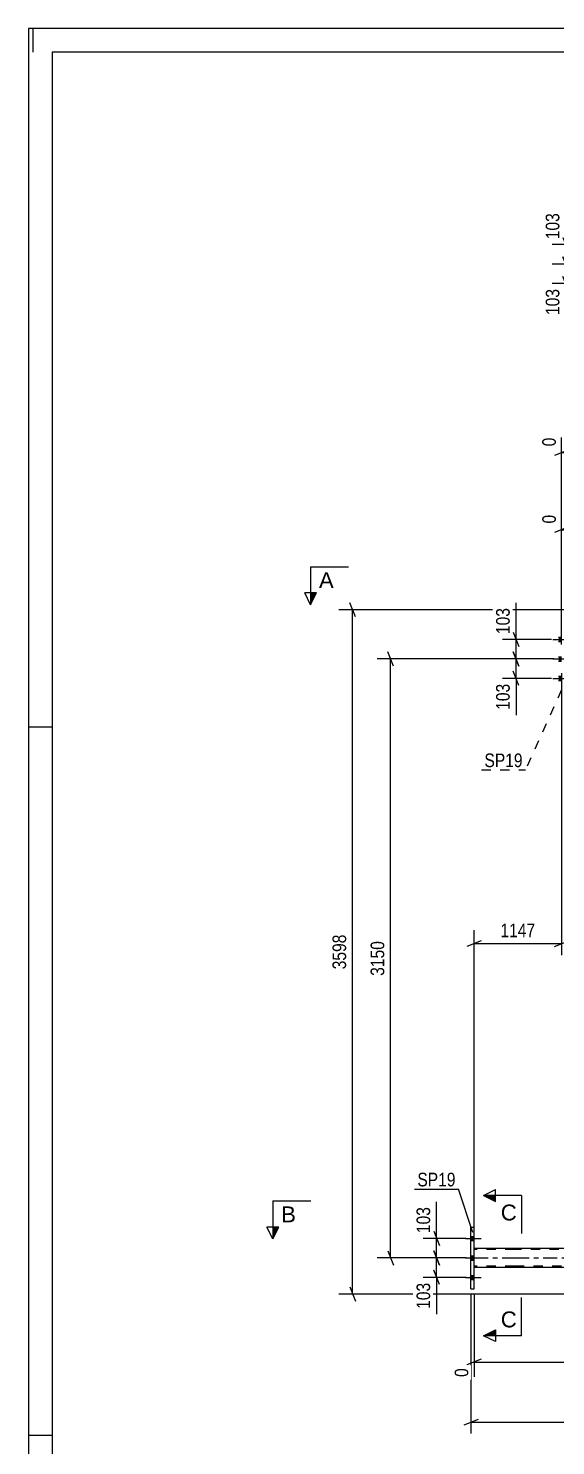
# Model space of a CAD drawing. Header units: millimetres. Extents: x 0 to 841, y 0 to 594.
# Drawn here: x 0 to 111, y 295.9 to 594 of the extents above; entities that cross this region are included whole.
import ezdxf

# ---------------------------------------------------------------- set-up
doc = ezdxf.new("R2010")
doc.units = ezdxf.units.MM
doc.linetypes.add('DXK_LINE_DOT2', pattern=[3.9198, 1.9599, -1.9599])
doc.linetypes.add('DXK_LINE_DOT3', pattern=[5.9187, 2.979, -0.9799, 0.9799, -0.9799])
doc.styles.add('Arial', font='ARIAL.TTF', dxfattribs={"height": 0.2})
doc.styles.add('Arial Narrow', font='ARIALN.TTF', dxfattribs={"height": 0.2})

# ---------------------------------------------------------------- blocks, each defined once
blk = doc.blocks.new('Unknown-318893504-1135')
at = {"color": 5, "linetype": 'Continuous'}
for p, q in [((841, 594), (0, 594)), ((0, 594), (0, 0)), ((1, 589), (1, 594)), ((836, 589), (5, 589)), ((5, 589), (5, 5)), ((5, 447), (0, 447)), ((5, 298), (0, 298))]:
    blk.add_line(p, q, dxfattribs=at)
blk = doc.blocks.new('Part-318893504-3443 - 3250')
at = {"color": 2, "linetype": 'Continuous'}
for p, q in [((102.3, 337.37), (93.78, 337.37)), ((146.07, 337.37), (102.4, 337.37)), ((102.3, 333.37), (93.78, 333.37)), ((225.01, 333.37), (102.4, 333.37))]:
    blk.add_line(p, q, dxfattribs=at)
at = {"color": 7, "linetype": 'DXK_LINE_DOT2'}
for p, q in [((93.78, 333.37), (93.78, 337.37)), ((102.3, 337.13), (93.78, 337.13)), ((715.26, 337.13), (102.4, 337.13)), ((102.3, 333.61), (93.78, 333.61)), ((715.83, 333.61), (102.4, 333.61))]:
    blk.add_line(p, q, dxfattribs=at)
at = {"color": 7, "linetype": 'DXK_LINE_DOT3'}
for p, q in [((93.78, 335.37), (102.3, 335.37)), ((102.4, 335.37), (715.54, 335.37))]:
    blk.add_line(p, q, dxfattribs=at)
blk = doc.blocks.new('Bolt-318893504-3543 - 3250')
at = {"linetype": 'Continuous'}
for points in [[(93.78, 339.03), (93.78, 339.91), (93.14, 339.91), (93.14, 339.03)], [(93.78, 339.03), (93.78, 339.91), (93.14, 339.91), (93.14, 339.03)], [(93.78, 339.03), (93.78, 339.91), (93.14, 339.91), (93.14, 339.03)], [(93.78, 334.93), (93.78, 335.81), (93.14, 335.81), (93.14, 334.93)], [(93.78, 334.93), (93.78, 335.81), (93.14, 335.81), (93.14, 334.93)], [(93.78, 330.83), (93.78, 331.71), (93.14, 331.71), (93.14, 330.83)], [(93.78, 330.83), (93.78, 331.71), (93.14, 331.71), (93.14, 330.83)], [(93.78, 330.83), (93.78, 331.71), (93.14, 331.71), (93.14, 330.83)]]:
    blk.add_hatch(color=1, dxfattribs=at).paths.add_polyline_path(points)
at = {"color": 1, "linetype": 'Continuous'}
for p, q in [((93.14, 339.91), (93.78, 339.91)), ((93.14, 339.91), (93.78, 339.91)), ((93.14, 339.91), (93.78, 339.91)), ((91.98, 339.47), (95.3, 339.47)), ((91.98, 339.47), (95.3, 339.47)), ((91.98, 339.47), (95.3, 339.47)), ((93.14, 339.03), (93.78, 339.03)), ((93.14, 339.03), (93.78, 339.03)), ((93.14, 339.03), (93.78, 339.03)), ((91.98, 335.37), (95.3, 335.37)), ((91.98, 335.37), (95.3, 335.37)), ((93.14, 335.81), (93.78, 335.81)), ((93.14, 335.81), (93.78, 335.81)), ((93.14, 334.93), (93.78, 334.93)), ((93.14, 334.93), (93.78, 334.93)), ((91.98, 331.27), (95.3, 331.27)), ((91.98, 331.27), (95.3, 331.27)), ((91.98, 331.27), (95.3, 331.27)), ((93.14, 331.71), (93.78, 331.71)), ((93.14, 331.71), (93.78, 331.71)), ((93.14, 331.71), (93.78, 331.71)), ((93.14, 330.83), (93.78, 330.83)), ((93.14, 330.83), (93.78, 330.83)), ((93.14, 330.83), (93.78, 330.83))]:
    blk.add_line(p, q, dxfattribs=at)
blk = doc.blocks.new('Bolt-318893504-3594 - 3250')
at = {"linetype": 'Continuous'}
for points in [[(112.2, 465.03), (112.2, 465.91), (111.56, 465.91), (111.56, 465.03)], [(112.2, 465.03), (112.2, 465.91), (111.56, 465.91), (111.56, 465.03)], [(112.2, 465.03), (112.2, 465.91), (111.56, 465.91), (111.56, 465.03)], [(112.2, 460.93), (112.2, 461.81), (111.56, 461.81), (111.56, 460.93)], [(112.2, 460.93), (112.2, 461.81), (111.56, 461.81), (111.56, 460.93)], [(112.2, 456.83), (112.2, 457.71), (111.56, 457.71), (111.56, 456.83)], [(112.2, 456.83), (112.2, 457.71), (111.56, 457.71), (111.56, 456.83)], [(112.2, 456.83), (112.2, 457.71), (111.56, 457.71), (111.56, 456.83)]]:
    blk.add_hatch(color=1, dxfattribs=at).paths.add_polyline_path(points)
at = {"color": 1, "linetype": 'Continuous'}
for p, q in [((110.4, 465.47), (113.72, 465.47)), ((110.4, 465.47), (113.72, 465.47)), ((110.4, 465.47), (113.72, 465.47)), ((111.56, 465.91), (112.2, 465.91)), ((111.56, 465.91), (112.2, 465.91)), ((111.56, 465.91), (112.2, 465.91)), ((111.56, 465.03), (112.2, 465.03)), ((111.56, 465.03), (112.2, 465.03)), ((111.56, 465.03), (112.2, 465.03)), ((110.4, 461.37), (113.72, 461.37)), ((110.4, 461.37), (113.72, 461.37)), ((111.56, 461.81), (112.2, 461.81)), ((111.56, 461.81), (112.2, 461.81)), ((111.56, 460.93), (112.2, 460.93)), ((111.56, 460.93), (112.2, 460.93)), ((110.4, 457.27), (113.72, 457.27)), ((110.4, 457.27), (113.72, 457.27)), ((110.4, 457.27), (113.72, 457.27)), ((111.56, 457.71), (112.2, 457.71)), ((111.56, 457.71), (112.2, 457.71)), ((111.56, 457.71), (112.2, 457.71)), ((111.56, 456.83), (112.2, 456.83)), ((111.56, 456.83), (112.2, 456.83)), ((111.56, 456.83), (112.2, 456.83))]:
    blk.add_line(p, q, dxfattribs=at)
blk = doc.blocks.new('Part-318893504-3684 - 3250')
at = {"color": 2, "linetype": 'Continuous'}
for p, q in [((93.14, 328.87), (93.14, 341.87)), ((93.14, 341.87), (93.78, 341.87)), ((93.78, 328.87), (93.78, 341.87)), ((93.14, 328.87), (93.78, 328.87))]:
    blk.add_line(p, q, dxfattribs=at)
blk = doc.blocks.new('StraightDimension-318893504-5051 - 4767')
at = {"color": 7, "linetype": 'Continuous'}
for p, q in [((112.49, 545.91), (113.69, 542.91)), ((122.52, 544.41), (110.24, 544.41)), ((113.09, 540.31), (113.09, 544.41)), ((122.52, 540.31), (110.24, 540.31)), ((113.69, 538.81), (112.49, 541.81))]:
    blk.add_line(p, q, dxfattribs=at)
at = {"color": 0}
blk.add_wipeout([(112.34, 539.79), (108.14, 539.79), (108.14, 533.1), (112.34, 533.1)], dxfattribs=at)
at = {"color": 7, "linetype": 'Continuous'}
blk.add_line((113.09, 540.31), (113.09, 532.58), dxfattribs=at)
blk.add_line((113.09, 540.31), (113.09, 532.58), dxfattribs=at)
at = {"color": 3, "style": 'Arial Narrow'}
blk.add_text('103', height=2.863, rotation=90.0002, dxfattribs=at).set_placement((111.74, 533.7))
blk = doc.blocks.new('StraightDimension-318893504-5064 - 4767')
at = {"color": 7, "linetype": 'Continuous'}
for p, q in [((112.49, 550.01), (113.69, 547.01)), ((122.52, 548.51), (110.24, 548.51)), ((113.69, 542.91), (112.49, 545.91)), ((113.09, 544.41), (113.09, 548.51)), ((122.52, 544.41), (110.24, 544.41))]:
    blk.add_line(p, q, dxfattribs=at)
at = {"color": 0}
blk.add_wipeout([(112.34, 555.72), (108.14, 555.72), (108.14, 549.04), (112.34, 549.04)], dxfattribs=at)
at = {"color": 7, "linetype": 'Continuous'}
blk.add_line((113.09, 548.51), (113.09, 556.25), dxfattribs=at)
blk.add_line((113.09, 548.51), (113.09, 556.25), dxfattribs=at)
at = {"color": 3, "style": 'Arial Narrow'}
blk.add_text('103', height=2.863, rotation=90.0002, dxfattribs=at).set_placement((111.74, 549.64))
blk = doc.blocks.new('StraightDimension-318893504-12231 - 3250')
at = {"color": 7, "linetype": 'Continuous'}
for p, q in [((190.48, 460.37), (190.48, 497.16)), ((113.7, 489.15), (110.7, 487.95)), ((112.2, 464.37), (112.2, 491.68)), ((188.98, 487.95), (191.98, 489.15)), ((112.2, 488.55), (190.48, 488.55))]:
    blk.add_line(p, q, dxfattribs=at)
at = {"color": 0, "linetype": 'Continuous'}
for points in [[(189.88, 497.76), (185.68, 497.76), (185.68, 489.25), (189.88, 489.25)], [(111.6, 492.28), (107.4, 492.28), (107.4, 489.25), (111.6, 489.25)]]:
    blk.add_wipeout(points, dxfattribs=at)
at = {"color": 0}
blk.add_wipeout([(155.6, 489.3), (155.6, 493.5), (147.09, 493.5), (147.09, 489.3)], dxfattribs=at)
at = {"color": 3, "linetype": 'Continuous', "style": 'Arial Narrow'}
for s, height, p in [('1957', 2.863, (189.28, 489.85)), ('0', 2.86, (111, 489.85))]:
    blk.add_text(s, height=height, rotation=90.0002, dxfattribs=at).set_placement(p)
at = {"color": 3, "style": 'Arial Narrow'}
blk.add_text('1957', height=2.863, dxfattribs=at).set_placement((147.69, 489.9))
blk = doc.blocks.new('StraightDimension-318893504-4347 - 3250')
at = {"color": 7, "linetype": 'Continuous'}
for p, q in [((121.57, 471.7), (65.37, 471.7)), ((68.82, 470.2), (67.62, 473.2)), ((68.22, 327.77), (68.22, 471.7)), ((67.62, 329.27), (68.82, 326.27)), ((224.01, 327.77), (65.37, 327.77))]:
    blk.add_line(p, q, dxfattribs=at)
at = {"color": 0}
blk.add_wipeout([(67.47, 403.99), (63.27, 403.99), (63.27, 395.48), (67.47, 395.48)], dxfattribs=at)
at = {"color": 3, "style": 'Arial Narrow'}
blk.add_text('3598', height=2.863, rotation=90.0002, dxfattribs=at).set_placement((66.87, 396.08))
blk = doc.blocks.new('StraightDimension-318893504-3990 - 3250')
at = {"color": 7, "linetype": 'Continuous'}
for p, q in [((93.14, 327.87), (93.14, 298.42)), ((94.64, 301.42), (91.64, 300.22)), ((93.14, 300.82), (763.84, 300.82))]:
    blk.add_line(p, q, dxfattribs=at)
blk = doc.blocks.new('StraightDimension-318893504-4001 - 3250')
at = {"color": 7, "linetype": 'Continuous'}
for p, q in [((146.07, 336.37), (146.07, 304.85)), ((93.78, 327.87), (93.78, 310.34)), ((95.28, 314.06), (92.28, 312.86)), ((93.78, 313.46), (146.07, 313.46)), ((144.57, 312.86), (147.57, 314.06))]:
    blk.add_line(p, q, dxfattribs=at)
at = {"color": 0}
blk.add_wipeout([(124.19, 314.21), (124.19, 318.41), (115.67, 318.41), (115.67, 314.21)], dxfattribs=at)
at = {"color": 0, "linetype": 'Continuous'}
for points in [[(93.18, 312.76), (88.98, 312.76), (88.98, 309.74), (93.18, 309.74)], [(145.47, 312.76), (141.27, 312.76), (141.27, 304.25), (145.47, 304.25)]]:
    blk.add_wipeout(points, dxfattribs=at)
at = {"color": 3, "style": 'Arial Narrow'}
blk.add_text('1993', height=2.863, dxfattribs=at).set_placement((116.27, 314.81))
at = {"color": 3, "linetype": 'Continuous', "style": 'Arial Narrow'}
for s, height, p in [('0', 2.86, (92.58, 310.34)), ('1993', 2.863, (144.87, 304.85))]:
    blk.add_text(s, height=height, rotation=90.0002, dxfattribs=at).set_placement(p)
blk = doc.blocks.new('StraightDimension-318893504-4250 - 3250')
at = {"color": 7, "linetype": 'Continuous'}
for p, q in [((76.84, 459.87), (75.64, 462.87)), ((110.56, 461.37), (73.39, 461.37)), ((76.24, 335.37), (76.24, 461.37)), ((75.64, 336.87), (76.84, 333.87)), ((92.14, 335.37), (73.39, 335.37))]:
    blk.add_line(p, q, dxfattribs=at)
at = {"color": 0}
blk.add_wipeout([(75.49, 402.62), (71.29, 402.62), (71.29, 394.11), (75.49, 394.11)], dxfattribs=at)
at = {"color": 3, "style": 'Arial Narrow'}
blk.add_text('3150', height=2.863, rotation=90.0002, dxfattribs=at).set_placement((74.89, 394.71))
blk = doc.blocks.new('StraightDimension-318893504-4255 - 3250')
at = {"color": 7, "linetype": 'Continuous'}
for p, q in [((112.2, 458.37), (112.2, 399.08)), ((93.78, 338.37), (93.78, 404.33)), ((95.28, 402.08), (92.28, 400.88)), ((93.78, 401.48), (112.2, 401.48)), ((110.7, 400.88), (113.7, 402.08))]:
    blk.add_line(p, q, dxfattribs=at)
at = {"color": 0}
blk.add_wipeout([(107.25, 402.23), (107.25, 406.43), (98.74, 406.43), (98.74, 402.23)], dxfattribs=at)
at = {"color": 3, "style": 'Arial Narrow'}
blk.add_text('1147', height=2.863, dxfattribs=at).set_placement((99.34, 402.83))
blk = doc.blocks.new('StraightDimension-318893504-4287 - 3250')
at = {"color": 7, "linetype": 'Continuous'}
for p, q in [((85.3, 340.97), (86.5, 337.97)), ((92.14, 339.47), (83.05, 339.47)), ((86.5, 333.87), (85.3, 336.87)), ((85.9, 335.37), (85.9, 339.47)), ((92.14, 335.37), (83.05, 335.37))]:
    blk.add_line(p, q, dxfattribs=at)
at = {"color": 0}
blk.add_wipeout([(85.15, 346.68), (80.95, 346.68), (80.95, 339.99), (85.15, 339.99)], dxfattribs=at)
at = {"color": 7, "linetype": 'Continuous'}
blk.add_line((85.9, 339.47), (85.9, 347.2), dxfattribs=at)
blk.add_line((85.9, 339.47), (85.9, 347.2), dxfattribs=at)
at = {"color": 3, "style": 'Arial Narrow'}
blk.add_text('103', height=2.863, rotation=90.0002, dxfattribs=at).set_placement((84.55, 340.59))
blk = doc.blocks.new('StraightDimension-318893504-4295 - 3250')
at = {"color": 7, "linetype": 'Continuous'}
for p, q in [((85.3, 336.87), (86.5, 333.87)), ((92.14, 335.37), (83.05, 335.37)), ((85.9, 331.27), (85.9, 335.37)), ((92.14, 331.27), (83.05, 331.27)), ((86.5, 329.77), (85.3, 332.77))]:
    blk.add_line(p, q, dxfattribs=at)
at = {"color": 0}
blk.add_wipeout([(85.15, 330.74), (80.95, 330.74), (80.95, 324.06), (85.15, 324.06)], dxfattribs=at)
at = {"color": 7, "linetype": 'Continuous'}
blk.add_line((85.9, 331.27), (85.9, 323.53), dxfattribs=at)
blk.add_line((85.9, 331.27), (85.9, 323.53), dxfattribs=at)
at = {"color": 3, "style": 'Arial Narrow'}
blk.add_text('103', height=2.863, rotation=90.0002, dxfattribs=at).set_placement((84.55, 324.66))
blk = doc.blocks.new('StraightDimension-318893504-4304 - 3250')
at = {"color": 7, "linetype": 'Continuous'}
for p, q in [((102.04, 462.87), (103.24, 459.87)), ((110.06, 461.37), (99.79, 461.37)), ((102.64, 457.27), (102.64, 461.37)), ((110.06, 457.27), (99.79, 457.27)), ((103.24, 455.77), (102.04, 458.77))]:
    blk.add_line(p, q, dxfattribs=at)
at = {"color": 0}
blk.add_wipeout([(101.89, 456.74), (97.69, 456.74), (97.69, 450.06), (101.89, 450.06)], dxfattribs=at)
at = {"color": 7, "linetype": 'Continuous'}
blk.add_line((102.64, 457.27), (102.64, 449.53), dxfattribs=at)
blk.add_line((102.64, 457.27), (102.64, 449.53), dxfattribs=at)
at = {"color": 3, "style": 'Arial Narrow'}
blk.add_text('103', height=2.863, rotation=90.0002, dxfattribs=at).set_placement((101.29, 450.66))
blk = doc.blocks.new('StraightDimension-318893504-4314 - 3250')
at = {"color": 7, "linetype": 'Continuous'}
for p, q in [((110.06, 465.47), (99.79, 465.47)), ((102.04, 466.97), (103.24, 463.97)), ((102.64, 461.37), (102.64, 465.47)), ((103.24, 459.87), (102.04, 462.87)), ((110.06, 461.37), (99.79, 461.37))]:
    blk.add_line(p, q, dxfattribs=at)
at = {"color": 0}
blk.add_wipeout([(101.89, 472.68), (97.69, 472.68), (97.69, 465.99), (101.89, 465.99)], dxfattribs=at)
at = {"color": 7, "linetype": 'Continuous'}
blk.add_line((102.64, 465.47), (102.64, 473.2), dxfattribs=at)
blk.add_line((102.64, 465.47), (102.64, 473.2), dxfattribs=at)
at = {"color": 3, "style": 'Arial Narrow'}
blk.add_text('103', height=2.863, rotation=90.0002, dxfattribs=at).set_placement((101.29, 466.59))
blk = doc.blocks.new('StraightDimension-318893504-7975 - 3250')
at = {"color": 7, "linetype": 'Continuous'}
for p, q in [((126.77, 468.29), (126.77, 516.06)), ((112.2, 464.37), (112.2, 507.91)), ((113.7, 505.38), (110.7, 504.18)), ((112.2, 504.78), (126.77, 504.78)), ((125.27, 504.18), (128.27, 505.38))]:
    blk.add_line(p, q, dxfattribs=at)
at = {"color": 0, "linetype": 'Continuous'}
blk.add_wipeout([(111.6, 508.51), (107.4, 508.51), (107.4, 505.48), (111.6, 505.48)], dxfattribs=at)
at = {"color": 0}
blk.add_wipeout([(122.83, 505.53), (122.83, 509.73), (116.15, 509.73), (116.15, 505.53)], dxfattribs=at)
at = {"color": 3, "linetype": 'Continuous', "style": 'Arial Narrow'}
blk.add_text('0', height=2.86, rotation=90.0002, dxfattribs=at).set_placement((111, 506.08))
at = {"color": 0, "linetype": 'Continuous'}
blk.add_wipeout([(126.17, 516.66), (121.97, 516.66), (121.97, 509.98), (126.17, 509.98)], dxfattribs=at)
at = {"color": 3, "linetype": 'Continuous', "style": 'Arial Narrow'}
blk.add_text('364', height=2.863, rotation=90.0002, dxfattribs=at).set_placement((125.57, 510.58))
at = {"color": 3, "style": 'Arial Narrow'}
blk.add_text('364', height=2.863, dxfattribs=at).set_placement((116.75, 506.13))
blk = doc.blocks.new('SectionMark-318893504-4681 - 3250')
at = {"color": 6, "linetype": 'Continuous'}
for p, q in [((95.78, 348.51), (98.28, 349.76)), ((103.78, 348.51), (95.78, 348.51)), ((103.78, 319.02), (95.78, 319.02)), ((98.28, 317.77), (95.78, 319.02))]:
    blk.add_line(p, q, dxfattribs=at)
at = {"color": 0, "linetype": 'Continuous'}
for points in [[(102.78, 343.26), (102.78, 346.76), (99.41, 346.76), (99.41, 343.26)], [(102.78, 320.77), (102.78, 324.27), (99.41, 324.27), (99.41, 320.77)]]:
    blk.add_wipeout(points, dxfattribs=at)
at = {"linetype": 'Continuous'}
for points in [[(98.28, 348.51), (98.28, 347.26), (95.78, 348.51)], [(98.28, 320.27), (98.28, 319.02), (95.78, 319.02)]]:
    blk.add_hatch(color=6, dxfattribs=at).paths.add_polyline_path(points)
at = {"color": 6, "linetype": 'Continuous'}
for p, q in [((98.28, 347.26), (98.28, 349.76)), ((95.78, 348.51), (98.28, 347.26)), ((103.78, 348.51), (103.78, 340.51)), ((103.78, 319.02), (103.78, 327.02)), ((95.78, 319.02), (98.28, 320.27)), ((98.28, 320.27), (98.28, 317.77))]:
    blk.add_line(p, q, dxfattribs=at)
at = {"color": 3, "linetype": 'Continuous', "style": 'Arial'}
for p in [(99.41, 343.26), (99.41, 320.77)]:
    blk.add_text('C', height=3.34, dxfattribs=at).set_placement(p)
blk = doc.blocks.new('SectionMark-318893504-4683 - 3250')
at = {"color": 6, "linetype": 'Continuous'}
for p, q in [((51.45, 347.37), (51.45, 339.37)), ((51.45, 339.37), (50.2, 341.87))]:
    blk.add_line(p, q, dxfattribs=at)
at = {"color": 0, "linetype": 'Continuous'}
blk.add_wipeout([(56.31, 342.87), (56.31, 346.37), (53.2, 346.37), (53.2, 342.87)], dxfattribs=at)
at = {"linetype": 'Continuous'}
blk.add_hatch(color=6, dxfattribs=at).paths.add_polyline_path([(51.45, 341.87), (52.7, 341.87), (51.45, 339.37)])
at = {"color": 6, "linetype": 'Continuous'}
for p, q in [((51.45, 347.37), (59.45, 347.37)), ((52.7, 341.87), (50.2, 341.87)), ((51.45, 339.37), (52.7, 341.87))]:
    blk.add_line(p, q, dxfattribs=at)
at = {"color": 3, "linetype": 'Continuous', "style": 'Arial'}
blk.add_text('B', height=3.34, dxfattribs=at).set_placement((53.2, 342.87))
blk = doc.blocks.new('Mark-318893504-3513 - 3250')
at = {"color": 0}
blk.add_wipeout([(104, 438.61), (104, 441.61), (95.97, 441.61), (95.97, 438.61)], dxfattribs=at)
blk.add_wipeout([(104, 438.61), (104, 441.61), (95.97, 441.61), (95.97, 438.61)], dxfattribs=at)
at = {"color": 30, "linetype": 'DXK_LINE_DOT2'}
for p in [(112.2, 454.87), (95.37, 438.01)]:
    blk.add_line(p, (104.6, 438.01), dxfattribs=at)
at = {"color": 3, "style": 'Arial Narrow'}
blk.add_text('SP19', height=2.863, dxfattribs=at).set_placement((95.97, 438.61))
blk = doc.blocks.new('Mark-318893504-3680 - 3250')
at = {"color": 0}
blk.add_wipeout([(89.9, 350.43), (89.9, 353.43), (81.86, 353.43), (81.86, 350.43)], dxfattribs=at)
blk.add_wipeout([(89.9, 350.43), (89.9, 353.43), (81.86, 353.43), (81.86, 350.43)], dxfattribs=at)
at = {"color": 30, "linetype": 'Continuous'}
for p in [(81.26, 349.83), (93.5, 340.73)]:
    blk.add_line(p, (90.5, 349.83), dxfattribs=at)
at = {"color": 3, "style": 'Arial Narrow'}
blk.add_text('SP19', height=2.863, dxfattribs=at).set_placement((81.86, 350.43))
blk = doc.blocks.new('SectionMark-318893504-4677 - 3250')
at = {"color": 6, "linetype": 'Continuous'}
for p, q in [((59.4, 480.77), (59.4, 472.77)), ((59.4, 472.77), (58.15, 475.27))]:
    blk.add_line(p, q, dxfattribs=at)
at = {"color": 0, "linetype": 'Continuous'}
blk.add_wipeout([(64.26, 476.27), (64.26, 479.77), (61.15, 479.77), (61.15, 476.27)], dxfattribs=at)
at = {"linetype": 'Continuous'}
blk.add_hatch(color=6, dxfattribs=at).paths.add_polyline_path([(59.4, 475.27), (60.65, 475.27), (59.4, 472.77)])
at = {"color": 6, "linetype": 'Continuous'}
for p, q in [((59.4, 480.77), (67.4, 480.77)), ((60.65, 475.27), (58.15, 475.27)), ((59.4, 472.77), (60.65, 475.27))]:
    blk.add_line(p, q, dxfattribs=at)
at = {"color": 3, "linetype": 'Continuous', "style": 'Arial'}
blk.add_text('A', height=3.34, dxfattribs=at).set_placement((61.15, 476.27))

msp = doc.modelspace()

# ---------------------------------------------------------------- block references
for name in ['Unknown-318893504-1135', 'Bolt-318893504-3594 - 3250', 'Bolt-318893504-3543 - 3250', 'Part-318893504-3684 - 3250', 'Part-318893504-3443 - 3250']:
    msp.add_blockref(name, (0, 0))

# ---------------------------------------------------------------- next in the draw order: block references
for name in ['StraightDimension-318893504-5051 - 4767', 'StraightDimension-318893504-12231 - 3250']:
    msp.add_blockref(name, (0, 0))

# ---------------------------------------------------------------- next in the draw order: block references
for name in ['StraightDimension-318893504-5064 - 4767', 'StraightDimension-318893504-4347 - 3250']:
    msp.add_blockref(name, (0, 0))

# ---------------------------------------------------------------- next in the draw order: block references
msp.add_blockref('StraightDimension-318893504-3990 - 3250', (0, 0))

# ---------------------------------------------------------------- next in the draw order: block references
msp.add_blockref('StraightDimension-318893504-4001 - 3250', (0, 0))

# ---------------------------------------------------------------- next in the draw order: block references
msp.add_blockref('StraightDimension-318893504-4250 - 3250', (0, 0))

# ---------------------------------------------------------------- next in the draw order: block references
msp.add_blockref('StraightDimension-318893504-4255 - 3250', (0, 0))

# ---------------------------------------------------------------- next in the draw order: block references
for name in ['StraightDimension-318893504-4304 - 3250', 'SectionMark-318893504-4681 - 3250', 'StraightDimension-318893504-4287 - 3250']:
    msp.add_blockref(name, (0, 0))

# ---------------------------------------------------------------- next in the draw order: block references
for name in ['StraightDimension-318893504-4314 - 3250', 'Mark-318893504-3513 - 3250', 'SectionMark-318893504-4683 - 3250', 'StraightDimension-318893504-4295 - 3250']:
    msp.add_blockref(name, (0, 0))

# ---------------------------------------------------------------- next in the draw order: block references
for name in ['StraightDimension-318893504-7975 - 3250', 'Mark-318893504-3680 - 3250']:
    msp.add_blockref(name, (0, 0))

# ---------------------------------------------------------------- next in the draw order: block references
msp.add_blockref('SectionMark-318893504-4677 - 3250', (0, 0))

doc.saveas('drawing.dxf')
